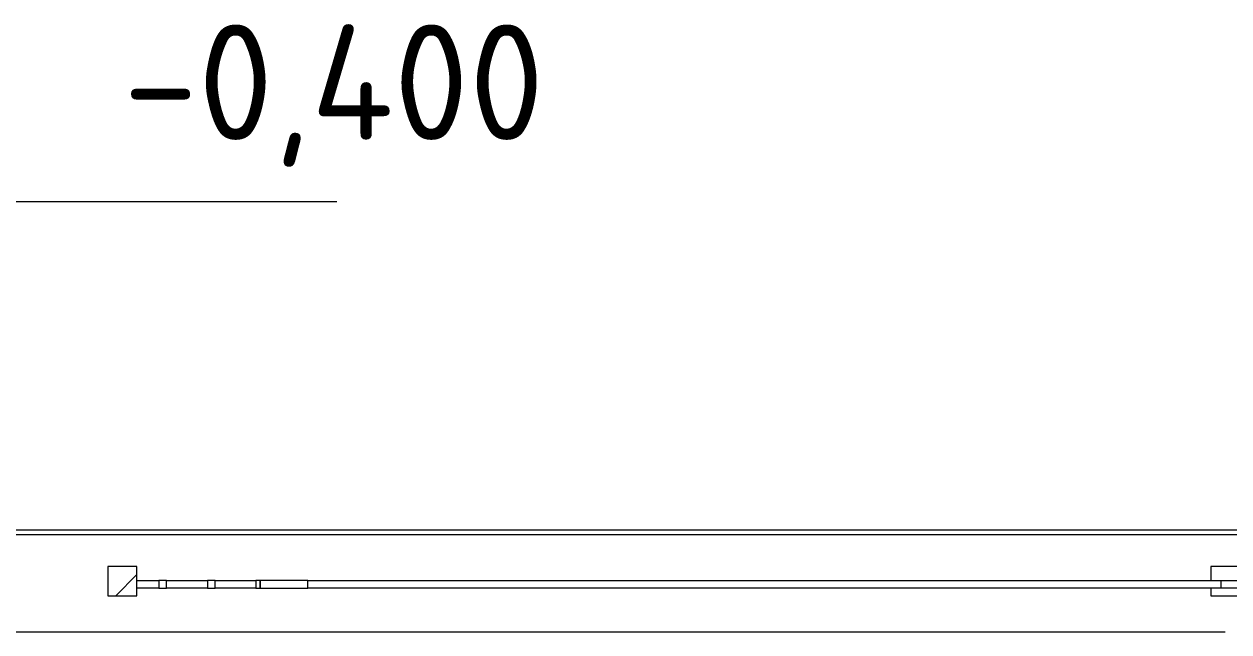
# Model space of a CAD drawing. Header units: millimetres. Extents: x -546 to 1681, y -650 to 1730.
# Drawn here: x 636.7 to 661.5, y 509.66 to 522.17 of the extents above; entities that cross this region are included whole.
import ezdxf

# ---------------------------------------------------------------- set-up
doc = ezdxf.new("R2010")
doc.units = ezdxf.units.MM

msp = doc.modelspace()

# ---------------------------------------------------------------- linework, layer by layer
at = {"color": 7, "lineweight": 0}
for points in [[(635.751, 518.516), (643.138, 518.516)], [(634.521, 511.758), (685.571, 511.758)], [(685.471, 511.658), (634.721, 511.658)], [(639.021, 511.002), (638.421, 511.002)], [(638.421, 511.002), (638.421, 510.402)], [(639.021, 510.402), (639.021, 511.002)], [(661.732, 511.002), (661.132, 511.002)], [(661.132, 511.002), (661.132, 510.718)], [(638.587, 510.402), (639.021, 510.836)], [(639.021, 510.718), (639.472, 510.718)], [(639.632, 510.718), (639.472, 510.718)], [(639.472, 510.718), (639.472, 510.558)], [(639.632, 510.718), (640.472, 510.718)], [(639.632, 510.558), (639.632, 510.718)], [(640.632, 510.718), (640.472, 510.718)], [(640.472, 510.718), (640.472, 510.558)], [(640.632, 510.718), (641.472, 510.718)], [(640.632, 510.558), (640.632, 510.718)], [(641.557, 510.718), (641.472, 510.718)], [(641.472, 510.718), (641.472, 510.558)], [(642.539, 510.718), (641.557, 510.718)], [(641.557, 510.718), (641.557, 510.558)], [(641.557, 510.558), (641.557, 510.718)], [(642.539, 510.558), (642.539, 510.718)], [(642.539, 510.718), (661.344, 510.718)], [(661.344, 510.558), (661.344, 510.718)], [(661.344, 510.718), (684.328, 510.718)], [(639.472, 510.558), (639.021, 510.558)], [(639.472, 510.558), (639.632, 510.558)], [(640.472, 510.558), (639.632, 510.558)], [(640.472, 510.558), (640.632, 510.558)], [(641.472, 510.558), (640.632, 510.558)], [(641.472, 510.558), (641.557, 510.558)], [(641.557, 510.558), (642.539, 510.558)], [(661.344, 510.558), (642.539, 510.558)], [(661.132, 510.558), (661.132, 510.402)], [(684.328, 510.558), (661.344, 510.558)], [(638.421, 510.402), (639.021, 510.402)], [(661.132, 510.402), (661.732, 510.402)], [(634.721, 509.658), (661.421, 509.658)]]:
    msp.add_lwpolyline(points, dxfattribs=at)

# ---------------------------------------------------------------- texts
at = {"color": 7, "insert": (638.737, 522.157), "char_height": 2.37449, "attachment_point": 1}
msp.add_mtext('{\\fGOSTCommon|b0|i0|c0;-0,400}', dxfattribs=at)

doc.saveas('drawing.dxf')
